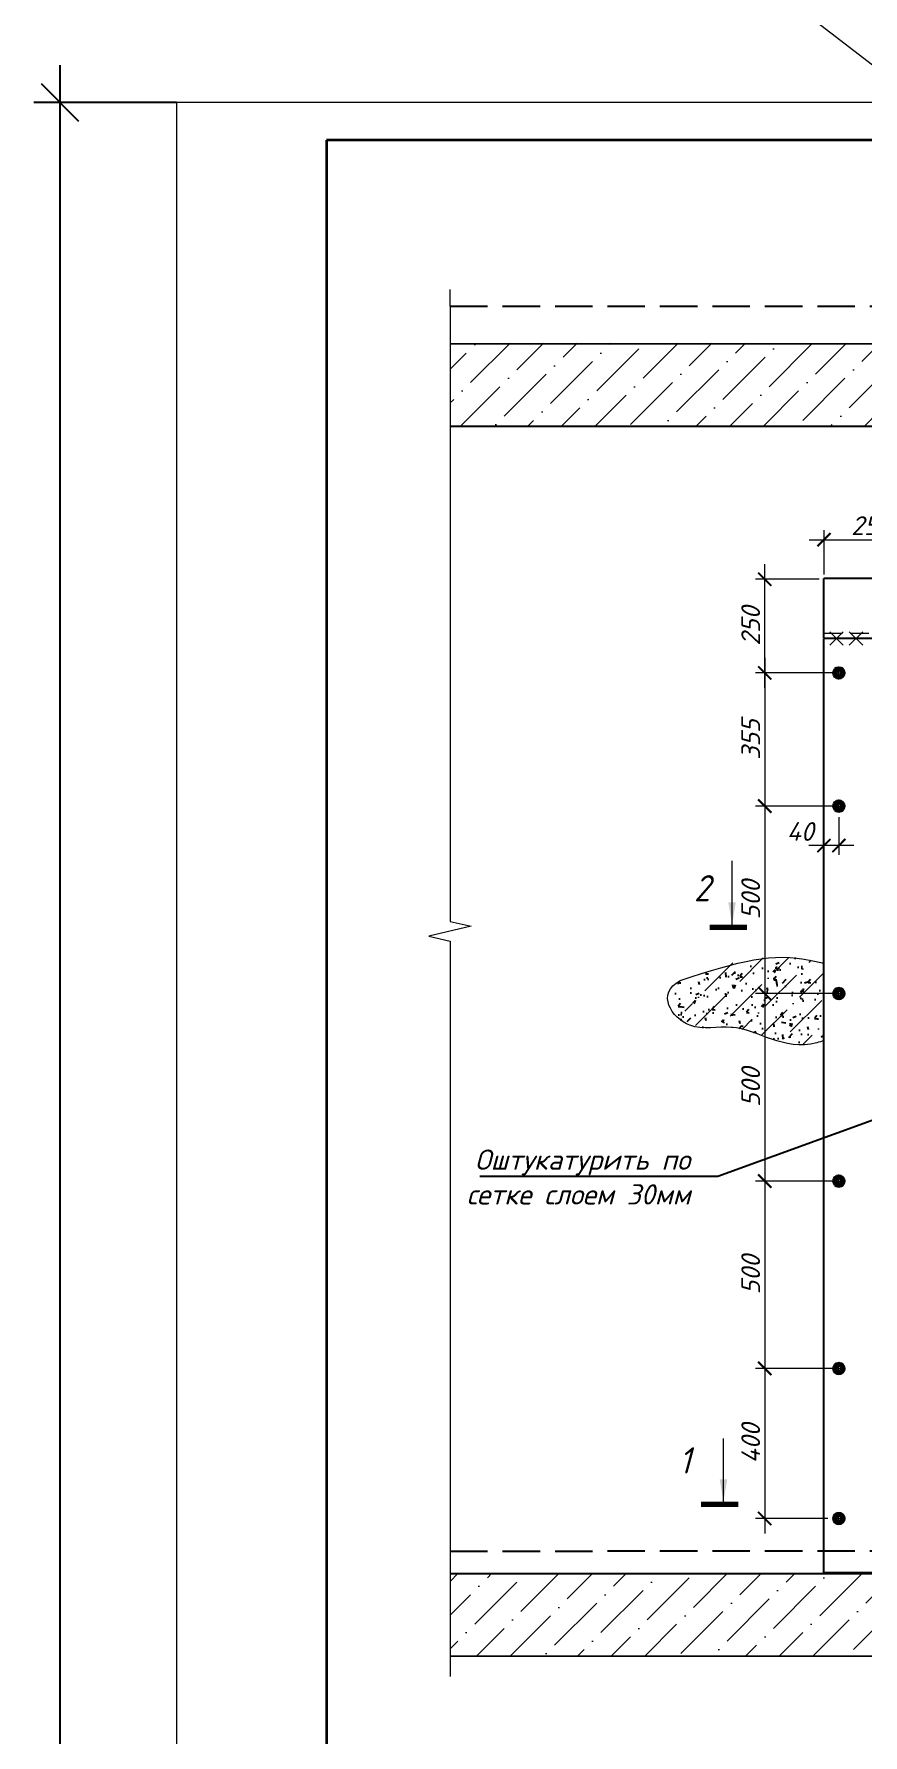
# Model space of a CAD drawing. Header units: millimetres. Extents: x 749182 to 2267578, y 70462 to 311449.
# Drawn here: x 2224442 to 2226654, y 196692 to 201228 of the extents above; entities that cross this region are included whole.
import ezdxf

# ---------------------------------------------------------------- set-up
doc = ezdxf.new("R2010")
doc.units = ezdxf.units.MM
for name, pattern in [('GOST2.303 4', [7, 5, -2, 0]), ('ГОСТ 2.303 4', [7, 5, -2, 0]), ('осеваяX2', [4, 2.5, -0.5, 0.5, -0.5])]:
    doc.linetypes.add(name, pattern=pattern)
doc.layers.get('Defpoints').update_dxf_attribs({"color": 255})
for name, color, linetype, lineweight in [('1Стены', 252, 'Continuous', 25), ('монолит', 176, 'Continuous', 50), ('Оси', 165, 'осеваяX2', 13), ('Размер', 7, 'Continuous', 13), ('Размеры КР', 164, 'Continuous', 9), ('сварка', 156, 'Continuous', 9), ('штрих', 8, 'Continuous', 5), ('штриховка кирпич', 42, 'Continuous', 5)]:
    doc.layers.add(name, color=color, linetype=linetype, lineweight=lineweight)
for name, color, linetype in [('металл', 124, 'Continuous'), ('Текст', 7, 'Continuous'), ('Штриховка', 252, 'Continuous')]:
    doc.layers.add(name, color=color, linetype=linetype)
doc.styles.add('GOST', font='', dxfattribs={"width": 0.8, "oblique": 10})
doc.styles.add('GOST 2.304_new', font='isocpeur.ttf', dxfattribs={"width": 0.9, "oblique": 15})
doc.styles.add('БДА100', font='romand.shx', dxfattribs={"width": 0.7})
doc.styles.add('М2', font='isocpeui.ttf')
doc.styles.get('GOST').set_extended_font_data('GOST type A')
doc.dimstyles.new('SPDS', dxfattribs={"dimscale": 25, "dimtxt": 2.5, "dimasz": 1.77, "dimexe": 1.25, "dimexo": 0.625, "dimtad": 1, "dimdec": 0, "dimrnd": 0.001, "dimtxsty": 'GOST 2.304_new', "dimblk": 'ARCHTICK', "dimcen": 2.5, "dimdle": 2, "dimclrt": 256, "dimazin": 2, "dimtfac": 0.75, "dimtdec": 0, "dimtmove": 1, "dimatfit": 3, "dimfxl": 0, "dimtolj": 1, "dimlwd": 9, "dimlwe": 9, "dimarcsym": 0})
doc.dimstyles.new('SPDS 1_20', dxfattribs={"dimscale": 20, "dimtxt": 2.5, "dimasz": 1.77, "dimexe": 1.25, "dimexo": 0.625, "dimtad": 1, "dimdec": 0, "dimrnd": 0.001, "dimtxsty": 'М2', "dimblk": 'ARCHTICK', "dimcen": 2.5, "dimdle": 2, "dimclrt": 256, "dimadec": 0, "dimazin": 2, "dimtfac": 0.75, "dimtdec": 0, "dimtmove": 1, "dimatfit": 3, "dimfxl": 0, "dimtolj": 1, "dimlwd": 9, "dimlwe": 9, "dimarcsym": 0})
doc.dimstyles.new('БДА1', dxfattribs={"dimtxt": 2, "dimasz": 1, "dimexe": 0.7, "dimexo": 0, "dimgap": 0.8, "dimtad": 1, "dimdec": 0, "dimrnd": 1, "dimzin": 0, "dimdsep": 46, "dimtxsty": 'БДА100', "dimblk": 'OBLIQUE', "dimcen": 2, "dimdle": 1, "dimadec": 0, "dimazin": 0, "dimtfac": 1, "dimtdec": 0, "dimtmove": 1, "dimatfit": 3, "dimldrblk": 'NONE', "dimfxl": 0, "dimtolj": 1, "dimtzin": 0, "dimlwd": -1, "dimlwe": -1, "dimarcsym": 0})
pattern_1 = [(45, (-39664661.56, -1362333.524), (33.67596045, 123.47852166), [158.75, -31.75, 0, -31.75])]

# ---------------------------------------------------------------- blocks, each defined once
blk = doc.blocks.new('м16')
at = {"layer": 'металл', "lineweight": 30, "ltscale": 20}
for p, q in [((-11, 6.4), (0, 12.7)), ((-11, -6.4), (-11, 6.4)), ((0, 12.7), (11, 6.4)), ((11, 6.4), (11, -6.4)), ((0, -12.7), (-11, -6.4)), ((11, -6.4), (0, -12.7))]:
    blk.add_line(p, q, dxfattribs=at)
blk.add_circle((0, 0), 15, dxfattribs=at)
for radius, start, end in [(10.4, 0, 180), (10.4, 180, 0), (6.92, 0, 180), (6.92, 180, 0)]:
    blk.add_arc((0, 0), radius, start, end, dxfattribs=at)
at = {"layer": 'металл', "linetype": 'Continuous', "lineweight": 25, "ltscale": 20}
blk.add_arc((0, 0), 8, 255, 165, dxfattribs=at)
at = {"layer": 'Оси', "ltscale": 20}
for p, q in [((17, 0), (-17.3, 0)), ((0, 17.3), (0, -17.3))]:
    blk.add_line(p, q, dxfattribs=at)
blk = doc.blocks.new('_ArchTick')
at = {"color": 0, "linetype": 'ByBlock', "const_width": 0.15}
blk.add_lwpolyline([(-0.5, -0.5), (0.5, 0.5)], dxfattribs=at)
blk = doc.blocks.new('*D1156')
at = {"color": 0, "lineweight": 9, "ltscale": 20, "transparency": 16777216}
for p, q in [((2226391.7, 199208.9), (2226391.7, 198628.9)), ((2226586.9, 199168.9), (2226366.7, 199168.9)), ((2226586.9, 198668.9), (2226366.7, 198668.9))]:
    blk.add_line(p, q, dxfattribs=at)
at = {"layer": 'Defpoints', "color": 0, "lineweight": 20, "ltscale": 20, "transparency": 16777216}
for p in [(2226599.4, 199168.9), (2226391.7, 198668.9), (2226599.4, 198668.9)]:
    blk.add_point(p, dxfattribs=at)
at = {"color": 0, "lineweight": 9, "ltscale": 20, "transparency": 16777216, "xscale": 35.4, "yscale": 35.4, "zscale": 35.4}
for p, rotation in [((2226391.7, 199168.9), 90), ((2226391.7, 198668.9), 270)]:
    blk.add_blockref('_ArchTick', p, dxfattribs=dict(at, rotation=rotation))
at = {"ltscale": 20, "transparency": 16777216, "insert": (2226354.2, 198918.9), "char_height": 50, "attachment_point": 5, "rotation": 90, "style": 'М2'}
blk.add_mtext('\\A1;500', dxfattribs=at)
blk = doc.blocks.new('*D1157')
at = {"color": 0, "lineweight": 9, "ltscale": 20, "transparency": 16777216}
for p, q in [((2226391.7, 198708.9), (2226391.7, 198128.9)), ((2226586.9, 198668.9), (2226366.7, 198668.9)), ((2226586.9, 198168.9), (2226366.7, 198168.9))]:
    blk.add_line(p, q, dxfattribs=at)
at = {"layer": 'Defpoints', "color": 0, "lineweight": 20, "ltscale": 20, "transparency": 16777216}
for p in [(2226599.4, 198668.9), (2226391.7, 198168.9), (2226599.4, 198168.9)]:
    blk.add_point(p, dxfattribs=at)
at = {"color": 0, "lineweight": 9, "ltscale": 20, "transparency": 16777216, "xscale": 35.4, "yscale": 35.4, "zscale": 35.4}
for p, rotation in [((2226391.7, 198668.9), 90), ((2226391.7, 198168.9), 270)]:
    blk.add_blockref('_ArchTick', p, dxfattribs=dict(at, rotation=rotation))
at = {"ltscale": 20, "transparency": 16777216, "insert": (2226354.2, 198418.9), "char_height": 50, "attachment_point": 5, "rotation": 90, "style": 'М2'}
blk.add_mtext('\\A1;500', dxfattribs=at)
blk = doc.blocks.new('*D1158')
at = {"color": 0, "lineweight": 9, "ltscale": 20, "transparency": 16777216}
for p, q in [((2226391.7, 198208.9), (2226391.7, 197629)), ((2226586.9, 198168.9), (2226366.7, 198168.9)), ((2226586.9, 197669), (2226366.7, 197669))]:
    blk.add_line(p, q, dxfattribs=at)
at = {"layer": 'Defpoints', "color": 0, "lineweight": 20, "ltscale": 20, "transparency": 16777216}
for p in [(2226599.4, 198168.9), (2226391.7, 197669), (2226599.4, 197669)]:
    blk.add_point(p, dxfattribs=at)
at = {"color": 0, "lineweight": 9, "ltscale": 20, "transparency": 16777216, "xscale": 35.4, "yscale": 35.4, "zscale": 35.4}
for p, rotation in [((2226391.7, 198168.9), 90), ((2226391.7, 197669), 270)]:
    blk.add_blockref('_ArchTick', p, dxfattribs=dict(at, rotation=rotation))
at = {"ltscale": 20, "transparency": 16777216, "insert": (2226354.2, 197919), "char_height": 50, "attachment_point": 5, "rotation": 90, "style": 'М2'}
blk.add_mtext('\\A1;500', dxfattribs=at)
blk = doc.blocks.new('*D1159')
at = {"layer": 'Defpoints', "color": 0, "lineweight": 20, "ltscale": 20, "transparency": 16777216}
for p in [(2226549.4, 199154.1), (2226589.4, 199151.9), (2226549.4, 199063.6)]:
    blk.add_point(p, dxfattribs=at)
at = {"layer": 'Размер', "color": 0, "lineweight": 9, "ltscale": 20, "transparency": 16777216}
for p, q in [((2226549.4, 199141.6), (2226549.4, 199038.6)), ((2226589.4, 199139.4), (2226589.4, 199038.6)), ((2226629.4, 199063.6), (2226509.4, 199063.6))]:
    blk.add_line(p, q, dxfattribs=at)
at = {"layer": 'Размер', "color": 0, "lineweight": 9, "ltscale": 20, "transparency": 16777216, "xscale": 35.4, "yscale": 35.4, "zscale": 35.4, "rotation": 180}
blk.add_blockref('_ArchTick', (2226549.4, 199063.6), dxfattribs=at)
at = {"layer": 'Размер', "color": 0, "lineweight": 9, "ltscale": 20, "transparency": 16777216, "xscale": 35.4, "yscale": 35.4, "zscale": 35.4}
blk.add_blockref('_ArchTick', (2226589.4, 199063.6), dxfattribs=at)
at = {"layer": 'Размер', "ltscale": 20, "transparency": 16777216, "insert": (2226486.5, 199101.1), "char_height": 50, "attachment_point": 5, "style": 'М2'}
blk.add_mtext('\\A1;40', dxfattribs=at)
blk = doc.blocks.new('*D1161')
at = {"color": 0, "lineweight": 9, "ltscale": 20, "transparency": 16777216}
for p, q in [((2226391.7, 197709), (2226391.7, 197228.9)), ((2226464.3, 197669), (2226366.7, 197669)), ((2226559.6, 197268.9), (2226366.7, 197268.9))]:
    blk.add_line(p, q, dxfattribs=at)
at = {"layer": 'Defpoints', "color": 0, "lineweight": 20, "ltscale": 20, "transparency": 16777216}
for p in [(2226476.8, 197669), (2226391.7, 197268.9), (2226572.1, 197268.9)]:
    blk.add_point(p, dxfattribs=at)
at = {"color": 0, "lineweight": 9, "ltscale": 20, "transparency": 16777216, "xscale": 35.4, "yscale": 35.4, "zscale": 35.4}
for p, rotation in [((2226391.7, 197669), 90), ((2226391.7, 197268.9), 270)]:
    blk.add_blockref('_ArchTick', p, dxfattribs=dict(at, rotation=rotation))
at = {"ltscale": 20, "transparency": 16777216, "insert": (2226354.2, 197469), "char_height": 50, "attachment_point": 5, "rotation": 90, "style": 'М2'}
blk.add_mtext('\\A1;400', dxfattribs=at)
blk = doc.blocks.new('*D1162')
at = {"color": 0, "lineweight": 9, "ltscale": 20, "transparency": 16777216}
for p, q in [((2226391.7, 199483.9), (2226391.7, 199813.9)), ((2226536.9, 199773.9), (2226366.7, 199773.9)), ((2226576.9, 199523.9), (2226366.7, 199523.9))]:
    blk.add_line(p, q, dxfattribs=at)
at = {"layer": 'Defpoints', "color": 0, "lineweight": 20, "ltscale": 20, "transparency": 16777216}
for p in [(2226391.7, 199773.9), (2226549.4, 199773.9), (2226589.4, 199523.9)]:
    blk.add_point(p, dxfattribs=at)
at = {"color": 0, "lineweight": 9, "ltscale": 20, "transparency": 16777216, "xscale": 35.4, "yscale": 35.4, "zscale": 35.4}
for p, rotation in [((2226391.7, 199773.9), 90), ((2226391.7, 199523.9), 270)]:
    blk.add_blockref('_ArchTick', p, dxfattribs=dict(at, rotation=rotation))
at = {"ltscale": 20, "transparency": 16777216, "insert": (2226354.2, 199648.9), "char_height": 50, "attachment_point": 5, "rotation": 90, "style": 'М2'}
blk.add_mtext('\\A1;250', dxfattribs=at)
blk = doc.blocks.new('*D1166')
at = {"color": 0, "lineweight": 9, "ltscale": 20, "transparency": 16777216}
for p, q in [((2226391.7, 199563.9), (2226391.7, 199128.9)), ((2226459.3, 199523.9), (2226366.7, 199523.9)), ((2226464.3, 199168.9), (2226366.7, 199168.9))]:
    blk.add_line(p, q, dxfattribs=at)
at = {"layer": 'Defpoints', "color": 0, "lineweight": 20, "ltscale": 20, "transparency": 16777216}
for p in [(2226471.8, 199523.9), (2226391.7, 199168.9), (2226476.8, 199168.9)]:
    blk.add_point(p, dxfattribs=at)
at = {"color": 0, "lineweight": 9, "ltscale": 20, "transparency": 16777216, "xscale": 35.4, "yscale": 35.4, "zscale": 35.4}
for p, rotation in [((2226391.7, 199523.9), 90), ((2226391.7, 199168.9), 270)]:
    blk.add_blockref('_ArchTick', p, dxfattribs=dict(at, rotation=rotation))
at = {"ltscale": 20, "transparency": 16777216, "insert": (2226354.2, 199346.4), "char_height": 50, "attachment_point": 5, "rotation": 90, "style": 'М2'}
blk.add_mtext('\\A1;355', dxfattribs=at)
blk = doc.blocks.new('*D1168')
at = {"color": 0, "lineweight": 9, "ltscale": 20, "transparency": 16777216}
for p, q in [((2226509.8, 199879.3), (2226839.4, 199879.3)), ((2226549.8, 199786.4), (2226549.8, 199904.3)), ((2226799.4, 199736.4), (2226799.4, 199904.3))]:
    blk.add_line(p, q, dxfattribs=at)
at = {"layer": 'Defpoints', "color": 0, "lineweight": 20, "ltscale": 20, "transparency": 16777216}
for p in [(2226799.4, 199879.3), (2226549.8, 199773.9), (2226799.4, 199723.9)]:
    blk.add_point(p, dxfattribs=at)
at = {"color": 0, "lineweight": 9, "ltscale": 20, "transparency": 16777216, "xscale": 35.4, "yscale": 35.4, "zscale": 35.4, "rotation": 180}
blk.add_blockref('_ArchTick', (2226549.8, 199879.3), dxfattribs=at)
at = {"color": 0, "lineweight": 9, "ltscale": 20, "transparency": 16777216, "xscale": 35.4, "yscale": 35.4, "zscale": 35.4}
blk.add_blockref('_ArchTick', (2226799.4, 199879.3), dxfattribs=at)
at = {"ltscale": 20, "transparency": 16777216, "insert": (2226674.6, 199916.8), "char_height": 50, "attachment_point": 5, "style": 'М2'}
blk.add_mtext('\\A1;250', dxfattribs=at)
blk = doc.blocks.new('_Oblique')
at = {"color": 0, "linetype": 'ByBlock', "lineweight": -2}
blk.add_line((-0.5, -0.5), (0.5, 0.5), dxfattribs=at)
blk = doc.blocks.new('*D715')
at = {"layer": 'Defpoints', "color": 0, "transparency": 16777216}
for p, q in [((-15.52, -5), (-15.52, 425)), ((0, 420), (-19.02, 420)), ((0, 0), (-19.02, 0))]:
    blk.add_line(p, q, dxfattribs=at)
for p in [(-15.52, 420), (0, 420), (0, 0)]:
    blk.add_point(p, dxfattribs=at)
at = {"layer": 'Defpoints', "color": 0, "transparency": 16777216, "xscale": 5, "yscale": 5, "zscale": 5}
for p, rotation in [((-15.52, 420), 90), ((-15.52, 0), 270)]:
    blk.add_blockref('_Oblique', p, dxfattribs=dict(at, rotation=rotation))
at = {"layer": 'Defpoints', "color": 0, "lineweight": 0, "transparency": 16777216, "insert": (-24.52, 148.5), "char_height": 10, "attachment_point": 5, "rotation": 90, "style": 'БДА100'}
blk.add_mtext('\\A1;420', dxfattribs=at)
blk = doc.blocks.new('_None')
blk = doc.blocks.new('*U713')
at = {"color": 44, "lineweight": 20, "ltscale": 10}
for p, q in [((594, 420), (0, 420)), ((0, 420), (0, 0))]:
    blk.add_line(p, q, dxfattribs=at)
at = {"color": 137, "lineweight": 35, "ltscale": 10}
for p, q in [((589, 415), (20, 415)), ((20, 415), (20, 5))]:
    blk.add_line(p, q, dxfattribs=at)
at = {"color": 44, "lineweight": 13, "style": 'GOST', "oblique": 10, "width": 0.8}
for tag in ['ФОРМАТВЕРТ', 'ФОРМАТГОРИЗ']:
    blk.add_attdef(tag, (542.98, 1.6), '', height=2, dxfattribs=at)
at = {"layer": 'Defpoints', "color": 251, "lineweight": 0}
dim = blk.add_linear_dim(base=(-15.52, 420), p1=(0, 0), p2=(0, 420), angle=90, dimstyle='БДА1', override={"dimscale": 5}, dxfattribs=at)
dim.commit()
dim.dimension.update_dxf_attribs({"geometry": '*D715', "text_midpoint": (-15.52, 148.5), "dimtype": 128})

msp = doc.modelspace()

# ---------------------------------------------------------------- hatches: boundary and pattern name
at = {"layer": 'штрих', "ltscale": 15}
h = msp.add_hatch(dxfattribs=at)
h.set_pattern_fill('ANSI36', color=256, scale=20)
h.set_pattern_definition(pattern_1)
h.paths.add_polyline_path([(2225552.1045, 200403.8711), (2225552.1045, 200183.8711), (2229948.3138, 200183.8711), (2229948.3138, 200403.8711)])
h = msp.add_hatch(dxfattribs=at)
h.set_pattern_fill('ANSI36', color=256, scale=20)
h.set_pattern_definition(pattern_1)
h.paths.add_polyline_path([(2225552.1045, 197121.866), (2225552.1054, 196901.866), (2229948.3138, 196903.8711), (2229948.3129, 197123.8711)])
at = {"layer": 'Штриховка', "ltscale": 100}
h = msp.add_hatch(dxfattribs=at)
h.set_pattern_fill('AR-CONC', scale=0.5)
h.set_pattern_definition([(50, (-39593330.89, -1319329.08), (91.0923345, -7.96954277), [9.525, -104.775]), (355, (-39593330.89, -1319329.08), (-17.62171071, 95.52842262), [7.62, -83.82029209]), (100.4514447, (-39593323.3, -1319329.74), (73.47062355, 87.55887596), [8.0950044, -89.0451223]), (46.1842, (-39593330.89, -1319303.68), (135.53952045, -21.02116397), [14.2875, -157.1625]), (96.6355576, (-39593319.6, -1319305.43), (118.70206703, 123.7130623), [12.14251157, -133.5678041]), (351.18415117, (-39593330.89, -1319303.68), (118.70206703, 123.7130623), [11.42998353, -125.72986596]), (21, (-39593318.19, -1319310.03), (75.80719563, -51.1325991), [9.525, -104.775]), (326, (-39593318.19, -1319310.03), (30.90101417, 92.09398306), [7.62, -83.82]), (71.451445, (-39593311.87, -1319314.29), (106.70820964, 40.96138444), [8.0950044, -89.0449688]), (37.5, (-39593330.89, -1319329.076), (1.544301625, 42.277519437), [0, -82.804, 0, -85.09, 0, -84.1375]), (7.5, (-39593330.89, -1319329.076), (33.409831255, 50.09028741), [0, -48.514, 0, -80.899, 0, -32.0675]), (327.5, (-39593359.21, -1319329.076), (67.795297583, -2.864371996), [0, -31.75, 0, -99.06, 0, -131.445]), (317.5, (-39593371.91, -1319329.076), (74.06459069, 12.71324552), [0, -41.275, 0, -65.786, 0, -93.345])])
edge = h.paths.add_edge_path()
edge.add_spline(control_points=[(2226549.4048, 198749.3495), (2226538.2286, 198752.5073), (2226419.1419, 198781.2398), (2226328.2663, 198757.0427), (2226165.9769, 198703.6309)], knot_values=[0, 0, 0, 0, 28.268924197, 299.190779204, 299.190779204, 299.190779204, 299.190779204], degree=3, periodic=0)
edge.add_spline(control_points=[(2226165.9769, 198703.6309), (2226101.0457, 198669.171), (2226172.4674, 198555.8667), (2226343.7246, 198602.9955), (2226444.1135, 198510.1316), (2226543.1581, 198541.4118), (2226549.4048, 198543.6965)], knot_values=[624.98540237, 624.98540237, 624.98540237, 624.98540237, 809.346712456, 941.672141688, 1203.71855065, 1221.227201709, 1221.227201709, 1221.227201709, 1221.227201709], degree=3, periodic=0)
edge.add_line((2226549.4048, 198543.6965), (2226549.4048, 198749.3495))
at = {"layer": 'штриховка кирпич', "ltscale": 20}
h = msp.add_hatch(dxfattribs=at)
h.set_pattern_fill('ANSI36', color=0, scale=15)
h.set_pattern_definition([(45, (1451701.867, 550539.28), (25.2569703, 92.6088912), [119.0625, -23.8125, 0, -23.8125])])
edge = h.paths.add_edge_path()
edge.add_spline(control_points=[(2226549.4048, 198749.3495), (2226538.2286, 198752.5073), (2226419.1419, 198781.2398), (2226328.2663, 198757.0427), (2226245.9769, 198735.1319)], knot_values=[0, 0, 0, 0, 28.268924197, 299.190779204, 299.190779204, 299.190779204, 299.190779204], degree=3, periodic=0)
edge.add_spline(control_points=[(2226245.9769, 198735.1319), (2226181.0457, 198669.171), (2226148.4275, 198555.8667), (2226343.7246, 198602.9955), (2226444.1135, 198510.1316), (2226543.1581, 198541.4118), (2226549.4048, 198543.6965)], knot_values=[624.98540237, 624.98540237, 624.98540237, 624.98540237, 809.346712456, 941.672141688, 1203.71855065, 1221.227201709, 1221.227201709, 1221.227201709, 1221.227201709], degree=3, periodic=0)
edge.add_line((2226549.4048, 198543.6965), (2226549.4048, 198749.3495))

# ---------------------------------------------------------------- linework, layer by layer
at = {"ltscale": 100}
for p, q in [((2226266.3925, 198181.5843), (2226724.4048, 198347.9507)), ((2225631.0505, 198181.5843), (2226266.3925, 198181.5843))]:
    msp.add_line(p, q, dxfattribs=at)
at = {"layer": '1Стены', "color": 0, "linetype": 'GOST2.303 4', "ltscale": 20}
for p, q in [((2225552.1045, 200501.7735), (2229948.3138, 200503.8711)), ((2225552.1045, 197181.866), (2227723.4146, 197183.8711))]:
    msp.add_line(p, q, dxfattribs=at)
at = {"layer": '1Стены', "color": 0, "linetype": 'ГОСТ 2.303 4', "lineweight": 13, "ltscale": 10}
msp.add_line((2226549.4048, 199629.8711), (2227900.2059, 199629.8711), dxfattribs=at)
at = {"layer": 'металл', "color": 0, "ltscale": 20}
for p, q in [((2226549.4048, 199615.9053), (2226549.4048, 199775.9053)), ((2227900.3642, 199773.9048), (2226549.4048, 199775.9053)), ((2227900.2059, 199613.9097), (2226549.4048, 199615.9053)), ((2226549.4048, 197123.8711), (2226549.4048, 199613.8729)), ((2226709.3949, 197123.8711), (2226549.4048, 197123.8711))]:
    msp.add_line(p, q, dxfattribs=at)
at = {"layer": 'монолит', "color": 0, "lineweight": 25, "ltscale": 100}
for p, q in [((2225552.1045, 200401.866), (2229948.3138, 200403.8711)), ((2225552.1045, 200181.866), (2229948.3138, 200183.8711)), ((2225552.1045, 197121.866), (2229948.3138, 197123.8711)), ((2225552.1045, 196901.866), (2229948.3138, 196903.8711))]:
    msp.add_line(p, q, dxfattribs=at)
at = {"layer": 'Размер', "linetype": 'Continuous', "ltscale": 20}
for p, q in [((2226304.5835, 198852.4863), (2226304.5835, 199022.4863)), ((2226281.5623, 197313.6181), (2226281.5623, 197481.8602))]:
    msp.add_line(p, q, dxfattribs=at)
at = {"layer": 'Размер', "color": 0, "linetype": 'Continuous', "ltscale": 20, "const_width": 14}
for points in [[(2226244.5835, 198845.4863), (2226344.5835, 198845.4863)], [(2226221.5623, 197306.6181), (2226321.5623, 197306.6181)]]:
    msp.add_lwpolyline(points, dxfattribs=at)
at = {"layer": 'Размер', "linetype": 'Continuous', "ltscale": 20}
for points in [[(2226304.5835, 198852.4863), (2226294.5279, 198912.5764), (2226314.6391, 198912.5764)], [(2226281.5623, 197313.6181), (2226271.5067, 197373.7081), (2226291.6179, 197373.7081)]]:
    msp.add_solid(points, dxfattribs=at)
at = {"layer": 'Размеры КР', "lineweight": 20}
msp.add_line((2225479.0798, 202068.8779), (2238314.1925, 192197.1251), dxfattribs=at)
at = {"layer": 'сварка', "color": 0, "linetype": 'Continuous', "ltscale": 15}
for p, q in [((2226565.2108, 199633.9053), (2226601.2108, 199597.9053)), ((2226601.2108, 199633.9053), (2226565.2108, 199597.9053)), ((2226616.9703, 199633.9053), (2226652.9703, 199597.9053)), ((2226652.9703, 199633.9053), (2226616.9703, 199597.9053))]:
    msp.add_line(p, q, dxfattribs=at)
at = {"layer": 'штриховка кирпич', "color": 0, "linetype": 'Continuous', "ltscale": 15}
msp.add_line((2225552.1045, 200501.7778), (2225552.1045, 200546.7778), dxfattribs=at)
msp.add_lwpolyline([(2225552.1045, 200501.7778), (2225552.1045, 198861.4729), (2225608.3545, 198848.3479), (2225495.8545, 198822.0979), (2225552.1045, 198808.9729), (2225552.1045, 196847.7742)], dxfattribs=at)
at = {"layer": 'штриховка кирпич', "color": 0, "ltscale": 20}
for points, knots in [([(2226165.9769, 198703.6309), (2226328.2663, 198757.0427), (2226419.1419, 198781.2398), (2226538.2286, 198752.5073), (2226549.4048, 198749.3495)], [0, 0, 0, 0, 270.921855007, 299.190779204, 299.190779204, 299.190779204, 299.190779204]), ([(2226549.4048, 198543.6965), (2226543.1581, 198541.4118), (2226444.1135, 198510.1316), (2226343.7246, 198602.9955), (2226172.4674, 198555.8667), (2226101.0457, 198669.171), (2226165.9769, 198703.6309)], [624.98540237, 624.98540237, 624.98540237, 624.98540237, 642.494053429, 904.540462392, 1036.865891624, 1221.227201709, 1221.227201709, 1221.227201709, 1221.227201709])]:
    msp.add_open_spline(points, degree=3, knots=knots, dxfattribs=at)

# ---------------------------------------------------------------- block references
at = {"xscale": 20, "yscale": 20, "zscale": 20}
msp.add_blockref('*U713', (2224822.3113, 192644.9037), dxfattribs=at)
at = {"layer": 'Размер', "xscale": -1, "rotation": 89.99999999988889}
for p in [(2226589.4048, 199523.8729), (2226589.4048, 199523.8729), (2226589.4048, 199168.8711), (2226589.4048, 199168.8711), (2226589.4048, 198668.8711), (2226589.4048, 198168.8711), (2226589.4048, 197668.8711), (2226589.4048, 197268.8711)]:
    msp.add_blockref('м16', p, dxfattribs=at)

# ---------------------------------------------------------------- texts
at = {"layer": 'Размер', "linetype": 'Continuous', "ltscale": 20, "style": 'GOST 2.304_new', "oblique": 15, "width": 0.9}
for s, p in [('2', (2226202.5545, 198914.7898)), ('1', (2226162.5639, 197388.7415))]:
    msp.add_text(s, height=70, dxfattribs=at).set_placement(p)
at = {"layer": 'Текст', "ltscale": 20, "style": 'М2'}
for s, p in [('Оштукатурить по', (2225618.1141, 198198.9043)), ('сетке слоем 30мм', (2225596.5338, 198106.2655))]:
    msp.add_text(s, height=54, dxfattribs=at).set_placement(p)

# ---------------------------------------------------------------- dimensions: what is measured, and where the dimension line sits
at = {"ltscale": 20}
dim = msp.add_linear_dim(base=(2226799.4048, 199879.303), p1=(2226549.7619, 199773.8714), p2=(2226799.4048, 199723.8711), dimstyle='SPDS 1_20', override={"dimtxsty": 'М2'}, dxfattribs=at)
dim.commit()
dim.dimension.update_dxf_attribs({"geometry": '*D1168', "text_midpoint": (2226674.5833, 199916.803)})
for base, p1, p2, picture, middle in [((2226391.6999, 199773.8711), (2226589.4048, 199523.8729), (2226549.4048, 199773.8711), '*D1162', (2226354.1999, 199648.872)), ((2226391.6999, 199168.8711), (2226471.8023, 199523.8729), (2226476.8023, 199168.8711), '*D1166', (2226354.1999, 199346.372)), ((2226391.6999, 198668.8711), (2226599.4048, 199168.8711), (2226599.4048, 198668.8711), '*D1156', (2226354.1999, 198918.8711)), ((2226391.6999, 198168.8711), (2226599.4048, 198668.8711), (2226599.4048, 198168.8711), '*D1157', (2226354.1999, 198418.8711)), ((2226391.6999, 197669.0437), (2226599.4048, 198168.8711), (2226599.4048, 197669.0437), '*D1158', (2226354.1999, 197918.9574)), ((2226391.6999, 197268.8711), (2226476.8023, 197669.0437), (2226572.1191, 197268.8711), '*D1161', (2226354.1999, 197468.9574))]:
    dim = msp.add_linear_dim(base=base, p1=p1, p2=p2, angle=90, dimstyle='SPDS', override={"dimscale": 20, "dimtxsty": 'М2', "dimfxl": 1.25, "dimtfill": 0, "dimarcsym": 1}, dxfattribs=at)
    dim.commit()
    dim.dimension.update_dxf_attribs({"geometry": picture, "text_midpoint": middle})
at = {"layer": 'Размер', "ltscale": 20}
dim = msp.add_linear_dim(base=(2226549.4048, 199063.6005), p1=(2226589.4048, 199151.8711), p2=(2226549.4048, 199154.0885), angle=180, dimstyle='SPDS', override={"dimscale": 20, "dimtxsty": 'М2', "dimfxl": 1.25, "dimtfill": 0, "dimarcsym": 1}, dxfattribs=at)
dim.commit()
dim.dimension.update_dxf_attribs({"geometry": '*D1159', "text_midpoint": (2226486.5037, 199063.6005), "dimtype": 160})

doc.saveas('drawing.dxf')
